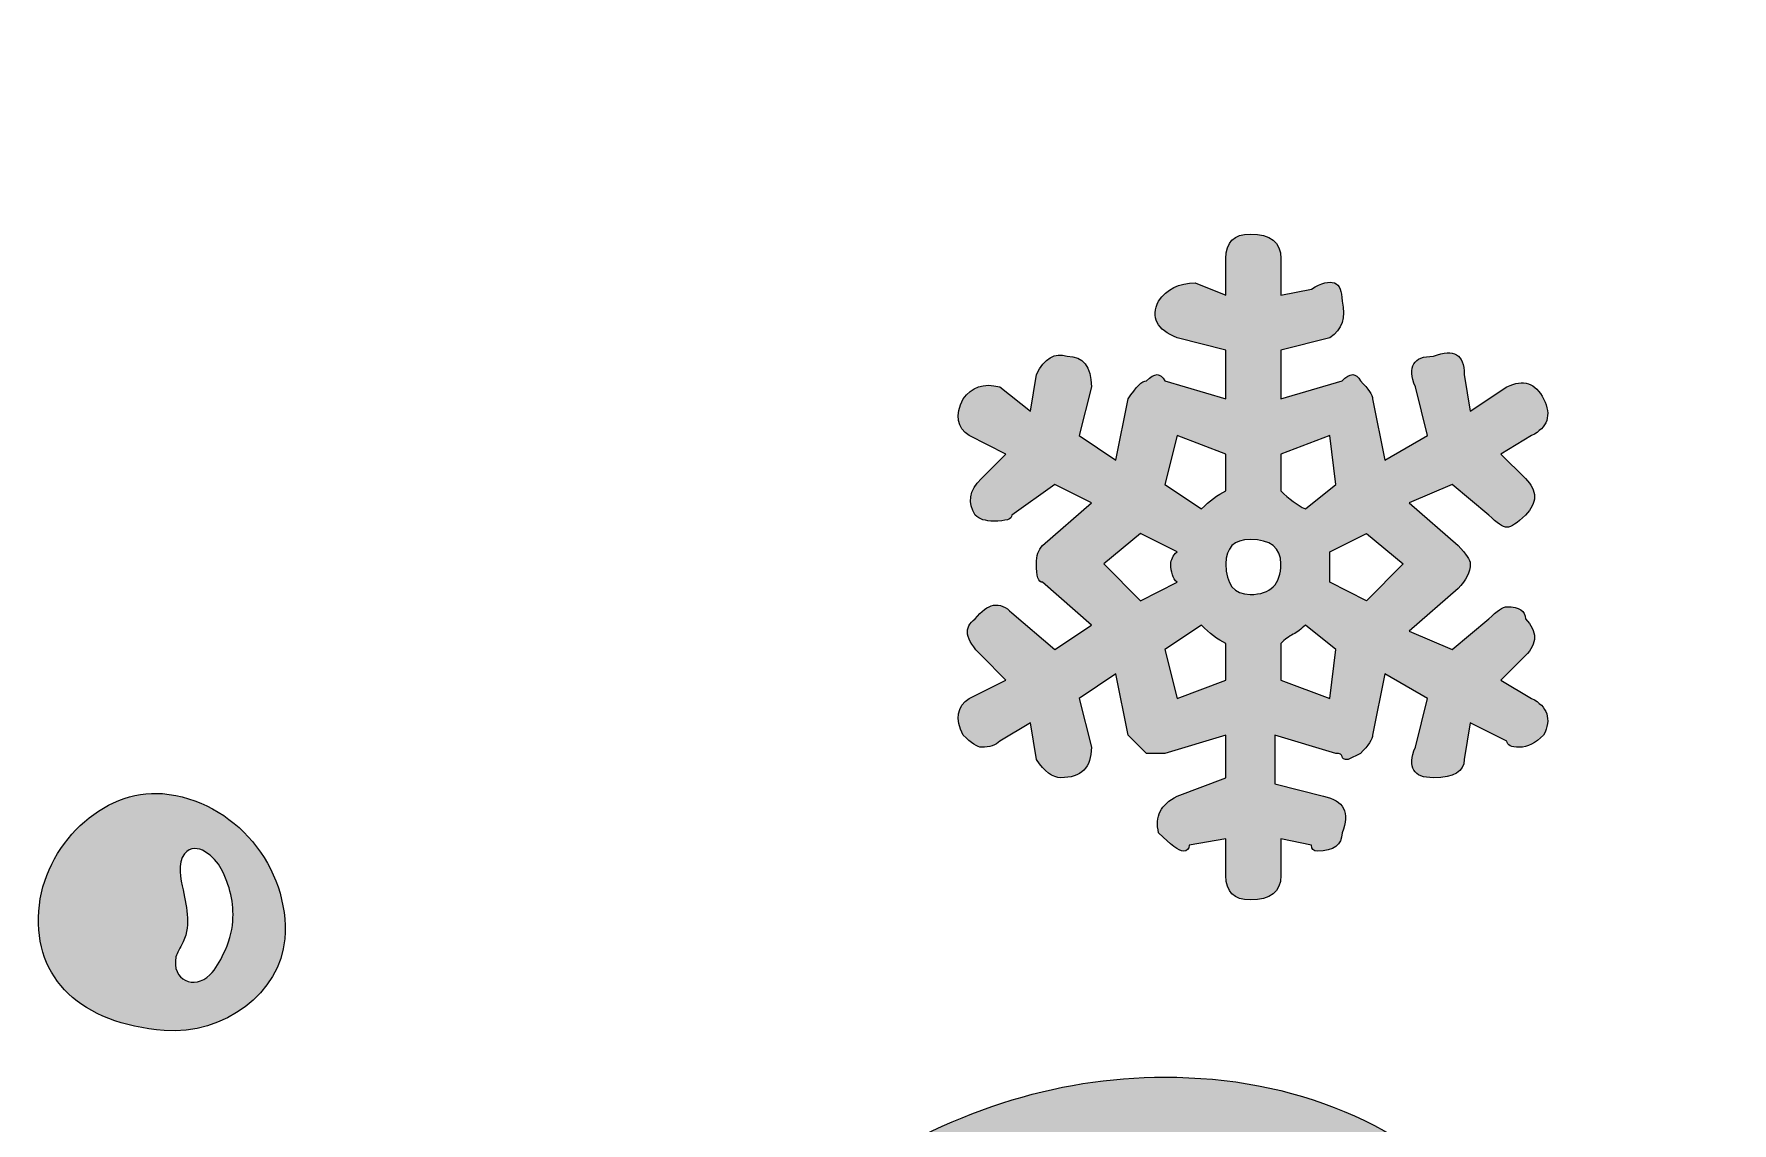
# Model space of a CAD drawing. Header units: inches. Extents: x 89 to 991, y -981 to -100.
# Drawn here: x 157.8 to 258.3, y -306.3 to -241.9 of the extents above; entities that cross this region are included whole.
import ezdxf

# ---------------------------------------------------------------- set-up
doc = ezdxf.new("R2010")
doc.units = ezdxf.units.IN
doc.header["$MEASUREMENT"] = 0
doc.layers.add('Layer 1', color=7, linetype='Continuous')

# ---------------------------------------------------------------- blocks, each defined once
blk = doc.blocks.new('block 2')
at = {"layer": 'Layer 1', "true_color": 0xffffff}
h = blk.add_hatch(color=7, dxfattribs=at)
h.dxf.hatch_style = 2
edge = h.paths.add_edge_path()
edge.add_spline(control_points=[(189.45, -433.45), (194.88, -440.92), (201.69, -446.83), (209.89, -451.17), (218.08, -455.51), (227.73, -457.68), (238.82, -457.68), (249.9, -457.68), (260.39, -453.76), (270.28, -445.93), (280.16, -438.09), (288.78, -428.21), (296.14, -416.27), (303.49, -404.34), (309.27, -391.32), (313.49, -377.22), (317.71, -363.11), (319.82, -349.79), (319.82, -337.25), (319.82, -332.92), (319.82, -328.64), (319.82, -324.42), (319.82, -320.2), (319.58, -316.04), (319.1, -311.94), (319.1, -311.94), (318.74, -307.24), (318.74, -307.24), (318.01, -293.02), (316.69, -279.34), (314.76, -266.19), (312.83, -253.05), (310.78, -241.48), (308.61, -231.48), (306.44, -221.47), (304.21, -213.46), (301.92, -207.43), (299.63, -201.4), (297.76, -198.39), (296.32, -198.39), (292.21, -198.39), (288.66, -199.29), (285.65, -201.1), (282.63, -202.91), (280.1, -205.02), (278.05, -207.43), (276, -209.84), (274.49, -212.19), (273.53, -214.48), (272.57, -216.77), (272.09, -218.28), (272.09, -219), (272.09, -220.21), (272.81, -224.06), (274.26, -230.57), (275.7, -237.08), (277.33, -244.98), (279.14, -254.26), (280.95, -263.54), (282.69, -273.67), (284.38, -284.64), (286.07, -295.61), (287.27, -306.4), (288, -317), (282.45, -318.93), (277.03, -321.04), (271.72, -323.33), (266.42, -325.63), (261.24, -328.1), (256.17, -330.75), (253.28, -323.51), (249.24, -317.18), (244.06, -311.76), (238.87, -306.33), (232.43, -303.62), (224.71, -303.62), (218.2, -303.62), (211.87, -305.67), (205.73, -309.77), (199.58, -313.87), (194.15, -319.24), (189.45, -325.86), (184.75, -332.5), (180.96, -339.97), (178.06, -348.28), (175.17, -356.6), (173.72, -364.98), (173.72, -373.42), (173.72, -385.47), (174.99, -396.62), (177.52, -406.87), (180.05, -417.11), (184.03, -425.97), (189.45, -433.45)], knot_values=[0, 0, 0, 0, 1, 1, 1, 2, 2, 2, 3, 3, 3, 4, 4, 4, 5, 5, 5, 6, 6, 6, 7, 7, 7, 8, 8, 8, 9, 9, 9, 10, 10, 10, 11, 11, 11, 12, 12, 12, 13, 13, 13, 14, 14, 14, 15, 15, 15, 16, 16, 16, 17, 17, 17, 18, 18, 18, 19, 19, 19, 20, 20, 20, 21, 21, 21, 22, 22, 22, 23, 23, 23, 24, 24, 24, 25, 25, 25, 26, 26, 26, 27, 27, 27, 28, 28, 28, 29, 29, 29, 30, 30, 30, 31, 31, 31, 31], degree=3, periodic=1)
edge = h.paths.add_edge_path()
edge.add_spline(control_points=[(287.64, -221.53), (287.39, -220.81), (287.51, -220.45), (288, -220.45), (288.72, -219.72), (289.08, -219.85), (289.08, -220.81), (293.18, -235.04), (296.44, -249.74), (298.85, -264.93), (301.26, -280.12), (302.7, -295.19), (303.19, -310.13), (304.87, -310.37), (306.32, -311.1), (307.53, -312.3), (308.73, -313.51), (309.34, -314.96), (309.34, -316.64), (309.34, -318.57), (308.73, -320.14), (307.53, -321.34), (306.32, -322.55), (304.87, -323.28), (303.19, -323.51), (302.94, -325.68), (302.82, -327.8), (302.82, -329.84), (302.82, -331.89), (302.7, -334), (302.46, -336.17), (301.98, -343.65), (301.2, -351.36), (300.11, -359.31), (299.03, -367.27), (297.34, -375.17), (295.05, -383), (292.76, -390.83), (289.86, -398.25), (286.37, -405.24), (282.87, -412.23), (278.47, -418.62), (273.17, -424.41), (272.93, -424.65), (272.69, -424.77), (272.45, -424.77), (272.21, -424.77), (271.96, -424.65), (271.72, -424.41), (271.48, -424.17), (271.48, -423.8), (271.72, -423.32), (276.79, -418.26), (281.07, -412.17), (284.56, -405.06), (288.06, -397.95), (291.01, -390.42), (293.42, -382.46), (295.83, -374.5), (297.64, -366.49), (298.85, -358.41), (300.05, -350.34), (300.78, -342.92), (301.02, -336.17), (301.02, -334), (301.07, -331.83), (301.2, -329.66), (301.32, -327.49), (301.38, -325.44), (301.38, -323.51), (297.76, -322.79), (295.96, -320.5), (295.96, -316.64), (295.96, -313.02), (297.76, -310.86), (301.38, -310.13), (300.89, -295.19), (299.51, -280.18), (297.22, -265.11), (294.93, -250.04), (291.73, -235.52), (287.64, -221.53)], knot_values=[0, 0, 0, 0, 1, 1, 1, 2, 2, 2, 3, 3, 3, 4, 4, 4, 5, 5, 5, 6, 6, 6, 7, 7, 7, 8, 8, 8, 9, 9, 9, 10, 10, 10, 11, 11, 11, 12, 12, 12, 13, 13, 13, 14, 14, 14, 15, 15, 15, 16, 16, 16, 17, 17, 17, 18, 18, 18, 19, 19, 19, 20, 20, 20, 21, 21, 21, 22, 22, 22, 23, 23, 23, 24, 24, 24, 25, 25, 25, 26, 26, 26, 27, 27, 27, 27], degree=3, periodic=1)
edge = h.paths.add_edge_path()
edge.add_spline(control_points=[(255.09, -352.08), (255.81, -356.18), (256.17, -359.92), (256.17, -363.29), (256.17, -373.42), (254.37, -380.89), (250.75, -385.71), (247.13, -390.53), (243.16, -392.95), (238.82, -392.95), (233.99, -392.95), (230.14, -391.14), (227.24, -387.52), (224.35, -383.91), (222.91, -379.69), (222.91, -374.87), (222.91, -368.6), (225.55, -362.51), (230.86, -356.6), (236.16, -350.7), (243.16, -345.09), (251.84, -339.79), (253.28, -343.89), (254.37, -347.99), (255.09, -352.08)], knot_values=[0, 0, 0, 0, 1, 1, 1, 2, 2, 2, 3, 3, 3, 4, 4, 4, 5, 5, 5, 6, 6, 6, 7, 7, 7, 8, 8, 8, 8], degree=3, periodic=1)
edge = h.paths.add_edge_path()
edge.add_spline(control_points=[(184.57, -349.73), (186.98, -342.62), (190.18, -336.11), (194.15, -330.2), (198.13, -324.3), (202.65, -319.35), (207.72, -315.38), (212.78, -311.4), (217.84, -309.41), (222.91, -309.41), (228.69, -309.41), (233.93, -311.88), (238.64, -316.82), (243.34, -321.77), (247.01, -327.61), (249.67, -334.36), (240.5, -340.15), (233.09, -346.36), (227.42, -352.99), (221.76, -359.62), (218.93, -366.91), (218.93, -374.87), (218.93, -379.45), (219.65, -383.24), (221.1, -386.26), (222.54, -389.27), (224.35, -391.68), (226.52, -393.49), (228.69, -395.3), (230.98, -396.62), (233.39, -397.47), (235.8, -398.31), (237.97, -398.73), (239.9, -398.73), (244, -398.73), (247.55, -397.65), (250.57, -395.48), (253.58, -393.31), (256.11, -390.6), (258.16, -387.34), (260.21, -384.09), (261.78, -380.35), (262.87, -376.13), (263.95, -371.92), (264.49, -367.88), (264.49, -364.02), (264.49, -360.89), (264.01, -356.73), (263.05, -351.54), (262.08, -346.36), (260.63, -340.99), (258.71, -335.45), (263.05, -333.04), (267.75, -330.69), (272.81, -328.39), (277.87, -326.11), (282.94, -324), (288, -322.07), (288, -323.51), (288.06, -325.08), (288.18, -326.77), (288.3, -328.46), (288.36, -330.02), (288.36, -331.47), (288.36, -342.08), (286.79, -353.65), (283.66, -366.19), (280.52, -378.72), (276.3, -390.29), (271, -400.9), (265.7, -411.51), (259.55, -420.37), (252.56, -427.48), (245.56, -434.59), (238.09, -438.15), (230.14, -438.15), (214.22, -438.15), (202.05, -432.18), (193.61, -420.25), (185.17, -408.32), (180.96, -391.62), (180.96, -370.16), (180.96, -363.65), (182.16, -356.85), (184.57, -349.73)], knot_values=[0, 0, 0, 0, 1, 1, 1, 2, 2, 2, 3, 3, 3, 4, 4, 4, 5, 5, 5, 6, 6, 6, 7, 7, 7, 8, 8, 8, 9, 9, 9, 10, 10, 10, 11, 11, 11, 12, 12, 12, 13, 13, 13, 14, 14, 14, 15, 15, 15, 16, 16, 16, 17, 17, 17, 18, 18, 18, 19, 19, 19, 20, 20, 20, 21, 21, 21, 22, 22, 22, 23, 23, 23, 24, 24, 24, 25, 25, 25, 26, 26, 26, 27, 27, 27, 28, 28, 28, 28], degree=3, periodic=1)
h = blk.add_hatch(color=7, dxfattribs=at)
h.dxf.hatch_style = 2
edge = h.paths.add_edge_path()
edge.add_spline(control_points=[(212.78, -283.37), (213.27, -283.86), (213.63, -284.09), (213.86, -284.09), (214.35, -284.09), (214.71, -283.98), (214.95, -283.73), (214.95, -283.73), (216.76, -282.65), (216.76, -282.65), (216.76, -282.65), (217.12, -284.82), (217.12, -284.82), (217.6, -285.54), (218.08, -285.9), (218.56, -285.9), (219.77, -285.9), (220.37, -285.3), (220.37, -284.09), (220.37, -284.09), (219.65, -281.2), (219.65, -281.2), (219.65, -281.2), (221.82, -279.75), (221.82, -279.75), (221.82, -279.75), (222.54, -283.37), (222.54, -283.37), (222.54, -283.37), (223.63, -284.46), (223.63, -284.46), (223.63, -284.46), (224.71, -284.46), (224.71, -284.46), (224.71, -284.46), (228.33, -283.37), (228.33, -283.37), (228.33, -283.37), (228.33, -285.9), (228.33, -285.9), (228.33, -285.9), (225.44, -286.99), (225.44, -286.99), (224.47, -287.47), (224.11, -288.2), (224.35, -289.16), (225.07, -289.88), (225.55, -290.24), (225.8, -290.24), (226.03, -290.24), (226.16, -290.12), (226.16, -289.88), (226.16, -289.88), (228.33, -289.52), (228.33, -289.52), (228.33, -289.52), (228.33, -291.69), (228.33, -291.69), (228.33, -292.66), (228.81, -293.13), (229.77, -293.13), (230.98, -293.13), (231.58, -292.66), (231.58, -291.69), (231.58, -291.69), (231.58, -289.52), (231.58, -289.52), (231.58, -289.52), (233.39, -289.88), (233.39, -289.88), (233.39, -290.12), (233.51, -290.24), (233.75, -290.24), (234.71, -290.24), (235.2, -289.88), (235.2, -289.16), (235.68, -287.95), (235.32, -287.23), (234.11, -286.99), (234.11, -286.99), (231.22, -286.26), (231.22, -286.26), (231.22, -286.26), (231.22, -283.37), (231.22, -283.37), (231.22, -283.37), (234.84, -284.46), (234.84, -284.46), (235.08, -284.46), (235.2, -284.52), (235.2, -284.64), (235.2, -284.76), (235.32, -284.82), (235.56, -284.82), (235.56, -284.82), (236.29, -284.46), (236.29, -284.46), (236.76, -283.98), (237.01, -283.61), (237.01, -283.37), (237.01, -283.37), (237.73, -279.75), (237.73, -279.75), (237.73, -279.75), (240.26, -281.2), (240.26, -281.2), (240.26, -281.2), (239.54, -284.09), (239.54, -284.09), (239.05, -285.3), (239.41, -285.9), (240.62, -285.9), (241.83, -285.9), (242.43, -285.54), (242.43, -284.82), (242.43, -284.82), (242.79, -282.65), (242.79, -282.65), (242.79, -282.65), (244.96, -283.73), (244.96, -283.73), (244.96, -283.98), (245.2, -284.09), (245.69, -284.09), (246.17, -284.09), (246.65, -283.86), (247.13, -283.37), (247.61, -282.41), (247.37, -281.69), (246.41, -281.2), (246.41, -281.2), (244.6, -280.12), (244.6, -280.12), (244.6, -280.12), (246.05, -278.67), (246.05, -278.67), (246.77, -277.95), (246.77, -277.22), (246.05, -276.5), (246.05, -276.02), (245.69, -275.78), (244.96, -275.78), (244.72, -275.78), (244.36, -276.02), (243.88, -276.5), (243.88, -276.5), (241.71, -278.31), (241.71, -278.31), (241.71, -278.31), (239.18, -277.22), (239.18, -277.22), (239.18, -277.22), (242.07, -274.69), (242.07, -274.69), (242.55, -274.21), (242.79, -273.73), (242.79, -273.24), (242.79, -273.01), (242.55, -272.65), (242.07, -272.16), (242.07, -272.16), (239.18, -269.63), (239.18, -269.63), (239.18, -269.63), (241.71, -268.54), (241.71, -268.54), (241.71, -268.54), (243.88, -270.35), (243.88, -270.35), (244.36, -270.84), (244.72, -271.07), (244.96, -271.07), (245.2, -271.07), (245.56, -270.84), (246.05, -270.35), (246.77, -269.63), (246.77, -268.91), (246.05, -268.18), (246.05, -268.18), (244.6, -266.74), (244.6, -266.74), (244.6, -266.74), (246.41, -265.65), (246.41, -265.65), (247.37, -265.17), (247.61, -264.45), (247.13, -263.48), (246.65, -262.52), (245.93, -262.28), (244.96, -262.76), (244.96, -262.76), (242.79, -264.2), (242.79, -264.2), (242.79, -264.2), (242.43, -262.03), (242.43, -262.03), (242.43, -260.83), (241.83, -260.47), (240.62, -260.95), (239.41, -260.95), (239.05, -261.55), (239.54, -262.76), (239.54, -262.76), (240.26, -265.65), (240.26, -265.65), (240.26, -265.65), (237.73, -267.1), (237.73, -267.1), (237.73, -267.1), (237.01, -263.48), (237.01, -263.48), (237.01, -263.24), (236.76, -262.88), (236.29, -262.4), (236.04, -261.92), (235.68, -261.92), (235.2, -262.4), (235.2, -262.4), (231.58, -263.48), (231.58, -263.48), (231.58, -263.48), (231.58, -260.59), (231.58, -260.59), (231.58, -260.59), (234.48, -259.86), (234.48, -259.86), (235.2, -259.38), (235.44, -258.66), (235.2, -257.69), (235.2, -256.49), (234.59, -256.25), (233.39, -256.97), (233.39, -256.97), (231.58, -257.33), (231.58, -257.33), (231.58, -257.33), (231.58, -255.16), (231.58, -255.16), (231.58, -254.2), (230.98, -253.72), (229.77, -253.72), (228.81, -253.72), (228.33, -254.2), (228.33, -255.16), (228.33, -255.16), (228.33, -257.33), (228.33, -257.33), (228.33, -257.33), (226.52, -256.61), (226.52, -256.61), (225.55, -256.61), (224.83, -256.97), (224.35, -257.69), (223.86, -258.66), (224.23, -259.38), (225.44, -259.86), (225.44, -259.86), (228.33, -260.59), (228.33, -260.59), (228.33, -260.59), (228.33, -263.48), (228.33, -263.48), (228.33, -263.48), (224.71, -262.4), (224.71, -262.4), (224.47, -261.92), (224.11, -261.92), (223.63, -262.4), (223.38, -262.4), (223.02, -262.76), (222.54, -263.48), (222.54, -263.48), (221.82, -267.1), (221.82, -267.1), (221.82, -267.1), (219.65, -265.65), (219.65, -265.65), (219.65, -265.65), (220.37, -262.76), (220.37, -262.76), (220.37, -261.55), (219.89, -260.95), (218.93, -260.95), (218.2, -260.71), (217.6, -261.07), (217.12, -262.03), (217.12, -262.03), (216.76, -264.2), (216.76, -264.2), (216.76, -264.2), (214.95, -262.76), (214.95, -262.76), (213.99, -262.52), (213.27, -262.76), (212.78, -263.48), (212.3, -264.45), (212.42, -265.17), (213.14, -265.65), (213.14, -265.65), (215.31, -266.74), (215.31, -266.74), (215.31, -266.74), (213.86, -268.18), (213.86, -268.18), (213.14, -268.91), (213.02, -269.63), (213.5, -270.35), (213.74, -270.6), (214.11, -270.71), (214.59, -270.71), (215.31, -270.71), (215.67, -270.6), (215.67, -270.35), (215.67, -270.35), (218.2, -268.54), (218.2, -268.54), (218.2, -268.54), (220.37, -269.63), (220.37, -269.63), (220.37, -269.63), (217.48, -272.16), (217.48, -272.16), (217.24, -272.4), (217.12, -272.76), (217.12, -273.24), (217.12, -273.97), (217.24, -274.33), (217.48, -274.33), (217.48, -274.33), (220.37, -276.86), (220.37, -276.86), (220.37, -276.86), (218.2, -278.31), (218.2, -278.31), (218.2, -278.31), (215.67, -276.14), (215.67, -276.14), (214.95, -275.42), (214.22, -275.54), (213.5, -276.5), (212.78, -276.99), (212.9, -277.71), (213.86, -278.67), (213.86, -278.67), (215.31, -280.12), (215.31, -280.12), (215.31, -280.12), (213.14, -281.2), (213.14, -281.2), (212.42, -281.69), (212.3, -282.41), (212.78, -283.37)], knot_values=[0, 0, 0, 0, 1, 1, 1, 2, 2, 2, 3, 3, 3, 4, 4, 4, 5, 5, 5, 6, 6, 6, 7, 7, 7, 8, 8, 8, 9, 9, 9, 10, 10, 10, 11, 11, 11, 12, 12, 12, 13, 13, 13, 14, 14, 14, 15, 15, 15, 16, 16, 16, 17, 17, 17, 18, 18, 18, 19, 19, 19, 20, 20, 20, 21, 21, 21, 22, 22, 22, 23, 23, 23, 24, 24, 24, 25, 25, 25, 26, 26, 26, 27, 27, 27, 28, 28, 28, 29, 29, 29, 30, 30, 30, 31, 31, 31, 32, 32, 32, 33, 33, 33, 34, 34, 34, 35, 35, 35, 36, 36, 36, 37, 37, 37, 38, 38, 38, 39, 39, 39, 40, 40, 40, 41, 41, 41, 42, 42, 42, 43, 43, 43, 44, 44, 44, 45, 45, 45, 46, 46, 46, 47, 47, 47, 48, 48, 48, 49, 49, 49, 50, 50, 50, 51, 51, 51, 52, 52, 52, 53, 53, 53, 54, 54, 54, 55, 55, 55, 56, 56, 56, 57, 57, 57, 58, 58, 58, 59, 59, 59, 60, 60, 60, 61, 61, 61, 62, 62, 62, 63, 63, 63, 64, 64, 64, 65, 65, 65, 66, 66, 66, 67, 67, 67, 68, 68, 68, 69, 69, 69, 70, 70, 70, 71, 71, 71, 72, 72, 72, 73, 73, 73, 74, 74, 74, 75, 75, 75, 76, 76, 76, 77, 77, 77, 78, 78, 78, 79, 79, 79, 80, 80, 80, 81, 81, 81, 82, 82, 82, 83, 83, 83, 84, 84, 84, 85, 85, 85, 86, 86, 86, 87, 87, 87, 88, 88, 88, 89, 89, 89, 90, 90, 90, 91, 91, 91, 92, 92, 92, 93, 93, 93, 94, 94, 94, 95, 95, 95, 96, 96, 96, 97, 97, 97, 98, 98, 98, 99, 99, 99, 100, 100, 100, 101, 101, 101, 102, 102, 102, 103, 103, 103, 104, 104, 104, 105, 105, 105, 106, 106, 106, 107, 107, 107, 108, 108, 108, 109, 109, 109, 110, 110, 110, 111, 111, 111, 112, 112, 112, 113, 113, 113, 114, 114, 114, 115, 115, 115, 116, 116, 116, 117, 117, 117, 117], degree=3, periodic=1)
edge = h.paths.add_edge_path()
edge.add_spline(control_points=[(228.33, -280.12), (228.33, -280.12), (225.44, -281.2), (225.44, -281.2), (225.44, -281.2), (224.71, -278.31), (224.71, -278.31), (224.71, -278.31), (226.88, -276.86), (226.88, -276.86), (227.36, -277.35), (227.84, -277.71), (228.33, -277.95), (228.33, -277.95), (228.33, -280.12), (228.33, -280.12)], knot_values=[0, 0, 0, 0, 1, 1, 1, 2, 2, 2, 3, 3, 3, 4, 4, 4, 5, 5, 5, 5], degree=3, periodic=1)
edge = h.paths.add_edge_path()
edge.add_spline(control_points=[(234.48, -281.2), (234.48, -281.2), (231.58, -280.12), (231.58, -280.12), (231.58, -280.12), (231.58, -277.95), (231.58, -277.95), (231.82, -277.71), (232.06, -277.53), (232.31, -277.4), (232.55, -277.29), (232.79, -277.1), (233.03, -276.86), (233.03, -276.86), (234.84, -278.31), (234.84, -278.31), (234.84, -278.31), (234.48, -281.2), (234.48, -281.2)], knot_values=[0, 0, 0, 0, 1, 1, 1, 2, 2, 2, 3, 3, 3, 4, 4, 4, 5, 5, 5, 6, 6, 6, 6], degree=3, periodic=1)
h.paths.add_polyline_path([(236.65, -271.44), (238.82, -273.24), (236.65, -275.42), (234.48, -274.33), (234.48, -273.24), (234.48, -272.52)])
edge = h.paths.add_edge_path()
edge.add_spline(control_points=[(231.58, -266.74), (231.58, -266.74), (234.48, -265.65), (234.48, -265.65), (234.48, -265.65), (234.84, -268.54), (234.84, -268.54), (234.84, -268.54), (233.03, -269.99), (233.03, -269.99), (232.55, -269.75), (232.06, -269.39), (231.58, -268.91), (231.58, -268.91), (231.58, -266.74), (231.58, -266.74)], knot_values=[0, 0, 0, 0, 1, 1, 1, 2, 2, 2, 3, 3, 3, 4, 4, 4, 5, 5, 5, 5], degree=3, periodic=1)
edge = h.paths.add_edge_path()
edge.add_spline(control_points=[(229.77, -271.8), (230.98, -271.8), (231.58, -272.28), (231.58, -273.24), (231.58, -274.45), (230.98, -275.05), (229.77, -275.05), (228.81, -275.05), (228.33, -274.45), (228.33, -273.24), (228.33, -272.28), (228.81, -271.8), (229.77, -271.8)], knot_values=[0, 0, 0, 0, 1, 1, 1, 2, 2, 2, 3, 3, 3, 4, 4, 4, 4], degree=3, periodic=1)
edge = h.paths.add_edge_path()
edge.add_spline(control_points=[(225.44, -265.65), (225.44, -265.65), (228.33, -266.74), (228.33, -266.74), (228.33, -266.74), (228.33, -268.91), (228.33, -268.91), (227.84, -269.15), (227.36, -269.51), (226.88, -269.99), (226.88, -269.99), (224.71, -268.54), (224.71, -268.54), (224.71, -268.54), (225.44, -265.65), (225.44, -265.65)], knot_values=[0, 0, 0, 0, 1, 1, 1, 2, 2, 2, 3, 3, 3, 4, 4, 4, 5, 5, 5, 5], degree=3, periodic=1)
edge = h.paths.add_edge_path()
edge.add_spline(control_points=[(223.27, -271.44), (223.27, -271.44), (225.44, -272.52), (225.44, -272.52), (225.19, -272.76), (225.07, -273.01), (225.07, -273.24), (225.07, -273.73), (225.19, -274.09), (225.44, -274.33), (225.44, -274.33), (223.27, -275.42), (223.27, -275.42), (223.27, -275.42), (221.1, -273.24), (221.1, -273.24), (221.1, -273.24), (223.27, -271.44), (223.27, -271.44)], knot_values=[0, 0, 0, 0, 1, 1, 1, 2, 2, 2, 3, 3, 3, 4, 4, 4, 5, 5, 5, 6, 6, 6, 6], degree=3, periodic=1)
h = blk.add_hatch(color=7, dxfattribs=at)
h.dxf.hatch_style = 2
edge = h.paths.add_edge_path()
edge.add_spline(control_points=[(165.51, -300.86), (169.04, -301.15), (172.38, -298.61), (172.64, -295.44), (172.98, -291.19), (169.64, -287.2), (165.42, -286.84), (161.9, -286.53), (158.37, -289.88), (158.09, -293.8), (157.81, -297.81), (160.58, -300.45), (165.51, -300.86)], knot_values=[0, 0, 0, 0, 1, 1, 1, 2, 2, 2, 3, 3, 3, 4, 4, 4, 4], degree=3, periodic=1)
edge = h.paths.add_edge_path()
edge.add_spline(control_points=[(166.21, -296.5), (166.27, -296.25), (166.42, -296.03), (166.54, -295.81), (167.13, -294.74), (166.85, -293.66), (166.63, -292.54), (166.5, -291.92), (166.26, -290.94), (166.71, -290.4), (167.42, -289.56), (168.53, -290.61), (168.88, -291.28), (169.4, -292.26), (169.65, -293.33), (169.57, -294.39), (169.52, -295.04), (169.34, -295.69), (169.03, -296.31), (168.8, -296.76), (168.57, -297.21), (168.22, -297.56), (167.29, -298.48), (165.92, -297.86), (166.21, -296.5)], knot_values=[0, 0, 0, 0, 1, 1, 1, 2, 2, 2, 3, 3, 3, 4, 4, 4, 5, 5, 5, 6, 6, 6, 7, 7, 7, 8, 8, 8, 8], degree=3, periodic=1)
at = {"layer": 'Layer 1', "lineweight": 0}
blk.add_lwpolyline([(236.65, -271.44), (238.82, -273.24), (236.65, -275.42), (234.48, -274.33), (234.48, -273.24), (234.48, -272.52), (236.65, -271.44)], dxfattribs=at)
for points, knots in [([(189.45, -433.45), (194.88, -440.92), (201.69, -446.83), (209.89, -451.17), (218.08, -455.51), (227.73, -457.68), (238.82, -457.68), (249.9, -457.68), (260.39, -453.76), (270.28, -445.93), (280.16, -438.09), (288.78, -428.21), (296.14, -416.27), (303.49, -404.34), (309.27, -391.32), (313.49, -377.22), (317.71, -363.11), (319.82, -349.79), (319.82, -337.25), (319.82, -332.92), (319.82, -328.64), (319.82, -324.42), (319.82, -320.2), (319.58, -316.04), (319.1, -311.94), (319.1, -311.94), (318.74, -307.24), (318.74, -307.24), (318.01, -293.02), (316.69, -279.34), (314.76, -266.19), (312.83, -253.05), (310.78, -241.48), (308.61, -231.48), (306.44, -221.47), (304.21, -213.46), (301.92, -207.43), (299.63, -201.4), (297.76, -198.39), (296.32, -198.39), (292.21, -198.39), (288.66, -199.29), (285.65, -201.1), (282.63, -202.91), (280.1, -205.02), (278.05, -207.43), (276, -209.84), (274.49, -212.19), (273.53, -214.48), (272.57, -216.77), (272.09, -218.28), (272.09, -219), (272.09, -220.21), (272.81, -224.06), (274.26, -230.57), (275.7, -237.08), (277.33, -244.98), (279.14, -254.26), (280.95, -263.54), (282.69, -273.67), (284.38, -284.64), (286.07, -295.61), (287.27, -306.4), (288, -317), (282.45, -318.93), (277.03, -321.04), (271.72, -323.33), (266.42, -325.63), (261.24, -328.1), (256.17, -330.75), (253.28, -323.51), (249.24, -317.18), (244.06, -311.76), (238.87, -306.33), (232.43, -303.62), (224.71, -303.62), (218.2, -303.62), (211.87, -305.67), (205.73, -309.77), (199.58, -313.87), (194.15, -319.24), (189.45, -325.86), (184.75, -332.5), (180.96, -339.97), (178.06, -348.28), (175.17, -356.6), (173.72, -364.98), (173.72, -373.42), (173.72, -385.47), (174.99, -396.62), (177.52, -406.87), (180.05, -417.11), (184.03, -425.97), (189.45, -433.45)], [0, 0, 0, 0, 1, 1, 1, 2, 2, 2, 3, 3, 3, 4, 4, 4, 5, 5, 5, 6, 6, 6, 7, 7, 7, 8, 8, 8, 9, 9, 9, 10, 10, 10, 11, 11, 11, 12, 12, 12, 13, 13, 13, 14, 14, 14, 15, 15, 15, 16, 16, 16, 17, 17, 17, 18, 18, 18, 19, 19, 19, 20, 20, 20, 21, 21, 21, 22, 22, 22, 23, 23, 23, 24, 24, 24, 25, 25, 25, 26, 26, 26, 27, 27, 27, 28, 28, 28, 29, 29, 29, 30, 30, 30, 31, 31, 31, 31]), ([(212.78, -283.37), (213.27, -283.86), (213.63, -284.09), (213.86, -284.09), (214.35, -284.09), (214.71, -283.98), (214.95, -283.73), (214.95, -283.73), (216.76, -282.65), (216.76, -282.65), (216.76, -282.65), (217.12, -284.82), (217.12, -284.82), (217.6, -285.54), (218.08, -285.9), (218.56, -285.9), (219.77, -285.9), (220.37, -285.3), (220.37, -284.09), (220.37, -284.09), (219.65, -281.2), (219.65, -281.2), (219.65, -281.2), (221.82, -279.75), (221.82, -279.75), (221.82, -279.75), (222.54, -283.37), (222.54, -283.37), (222.54, -283.37), (223.63, -284.46), (223.63, -284.46), (223.63, -284.46), (224.71, -284.46), (224.71, -284.46), (224.71, -284.46), (228.33, -283.37), (228.33, -283.37), (228.33, -283.37), (228.33, -285.9), (228.33, -285.9), (228.33, -285.9), (225.44, -286.99), (225.44, -286.99), (224.47, -287.47), (224.11, -288.2), (224.35, -289.16), (225.07, -289.88), (225.55, -290.24), (225.8, -290.24), (226.03, -290.24), (226.16, -290.12), (226.16, -289.88), (226.16, -289.88), (228.33, -289.52), (228.33, -289.52), (228.33, -289.52), (228.33, -291.69), (228.33, -291.69), (228.33, -292.66), (228.81, -293.13), (229.77, -293.13), (230.98, -293.13), (231.58, -292.66), (231.58, -291.69), (231.58, -291.69), (231.58, -289.52), (231.58, -289.52), (231.58, -289.52), (233.39, -289.88), (233.39, -289.88), (233.39, -290.12), (233.51, -290.24), (233.75, -290.24), (234.71, -290.24), (235.2, -289.88), (235.2, -289.16), (235.68, -287.95), (235.32, -287.23), (234.11, -286.99), (234.11, -286.99), (231.22, -286.26), (231.22, -286.26), (231.22, -286.26), (231.22, -283.37), (231.22, -283.37), (231.22, -283.37), (234.84, -284.46), (234.84, -284.46), (235.08, -284.46), (235.2, -284.52), (235.2, -284.64), (235.2, -284.76), (235.32, -284.82), (235.56, -284.82), (235.56, -284.82), (236.29, -284.46), (236.29, -284.46), (236.76, -283.98), (237.01, -283.61), (237.01, -283.37), (237.01, -283.37), (237.73, -279.75), (237.73, -279.75), (237.73, -279.75), (240.26, -281.2), (240.26, -281.2), (240.26, -281.2), (239.54, -284.09), (239.54, -284.09), (239.05, -285.3), (239.41, -285.9), (240.62, -285.9), (241.83, -285.9), (242.43, -285.54), (242.43, -284.82), (242.43, -284.82), (242.79, -282.65), (242.79, -282.65), (242.79, -282.65), (244.96, -283.73), (244.96, -283.73), (244.96, -283.98), (245.2, -284.09), (245.69, -284.09), (246.17, -284.09), (246.65, -283.86), (247.13, -283.37), (247.61, -282.41), (247.37, -281.69), (246.41, -281.2), (246.41, -281.2), (244.6, -280.12), (244.6, -280.12), (244.6, -280.12), (246.05, -278.67), (246.05, -278.67), (246.77, -277.95), (246.77, -277.22), (246.05, -276.5), (246.05, -276.02), (245.69, -275.78), (244.96, -275.78), (244.72, -275.78), (244.36, -276.02), (243.88, -276.5), (243.88, -276.5), (241.71, -278.31), (241.71, -278.31), (241.71, -278.31), (239.18, -277.22), (239.18, -277.22), (239.18, -277.22), (242.07, -274.69), (242.07, -274.69), (242.55, -274.21), (242.79, -273.73), (242.79, -273.24), (242.79, -273.01), (242.55, -272.65), (242.07, -272.16), (242.07, -272.16), (239.18, -269.63), (239.18, -269.63), (239.18, -269.63), (241.71, -268.54), (241.71, -268.54), (241.71, -268.54), (243.88, -270.35), (243.88, -270.35), (244.36, -270.84), (244.72, -271.07), (244.96, -271.07), (245.2, -271.07), (245.56, -270.84), (246.05, -270.35), (246.77, -269.63), (246.77, -268.91), (246.05, -268.18), (246.05, -268.18), (244.6, -266.74), (244.6, -266.74), (244.6, -266.74), (246.41, -265.65), (246.41, -265.65), (247.37, -265.17), (247.61, -264.45), (247.13, -263.48), (246.65, -262.52), (245.93, -262.28), (244.96, -262.76), (244.96, -262.76), (242.79, -264.2), (242.79, -264.2), (242.79, -264.2), (242.43, -262.03), (242.43, -262.03), (242.43, -260.83), (241.83, -260.47), (240.62, -260.95), (239.41, -260.95), (239.05, -261.55), (239.54, -262.76), (239.54, -262.76), (240.26, -265.65), (240.26, -265.65), (240.26, -265.65), (237.73, -267.1), (237.73, -267.1), (237.73, -267.1), (237.01, -263.48), (237.01, -263.48), (237.01, -263.24), (236.76, -262.88), (236.29, -262.4), (236.04, -261.92), (235.68, -261.92), (235.2, -262.4), (235.2, -262.4), (231.58, -263.48), (231.58, -263.48), (231.58, -263.48), (231.58, -260.59), (231.58, -260.59), (231.58, -260.59), (234.48, -259.86), (234.48, -259.86), (235.2, -259.38), (235.44, -258.66), (235.2, -257.69), (235.2, -256.49), (234.59, -256.25), (233.39, -256.97), (233.39, -256.97), (231.58, -257.33), (231.58, -257.33), (231.58, -257.33), (231.58, -255.16), (231.58, -255.16), (231.58, -254.2), (230.98, -253.72), (229.77, -253.72), (228.81, -253.72), (228.33, -254.2), (228.33, -255.16), (228.33, -255.16), (228.33, -257.33), (228.33, -257.33), (228.33, -257.33), (226.52, -256.61), (226.52, -256.61), (225.55, -256.61), (224.83, -256.97), (224.35, -257.69), (223.86, -258.66), (224.23, -259.38), (225.44, -259.86), (225.44, -259.86), (228.33, -260.59), (228.33, -260.59), (228.33, -260.59), (228.33, -263.48), (228.33, -263.48), (228.33, -263.48), (224.71, -262.4), (224.71, -262.4), (224.47, -261.92), (224.11, -261.92), (223.63, -262.4), (223.38, -262.4), (223.02, -262.76), (222.54, -263.48), (222.54, -263.48), (221.82, -267.1), (221.82, -267.1), (221.82, -267.1), (219.65, -265.65), (219.65, -265.65), (219.65, -265.65), (220.37, -262.76), (220.37, -262.76), (220.37, -261.55), (219.89, -260.95), (218.93, -260.95), (218.2, -260.71), (217.6, -261.07), (217.12, -262.03), (217.12, -262.03), (216.76, -264.2), (216.76, -264.2), (216.76, -264.2), (214.95, -262.76), (214.95, -262.76), (213.99, -262.52), (213.27, -262.76), (212.78, -263.48), (212.3, -264.45), (212.42, -265.17), (213.14, -265.65), (213.14, -265.65), (215.31, -266.74), (215.31, -266.74), (215.31, -266.74), (213.86, -268.18), (213.86, -268.18), (213.14, -268.91), (213.02, -269.63), (213.5, -270.35), (213.74, -270.6), (214.11, -270.71), (214.59, -270.71), (215.31, -270.71), (215.67, -270.6), (215.67, -270.35), (215.67, -270.35), (218.2, -268.54), (218.2, -268.54), (218.2, -268.54), (220.37, -269.63), (220.37, -269.63), (220.37, -269.63), (217.48, -272.16), (217.48, -272.16), (217.24, -272.4), (217.12, -272.76), (217.12, -273.24), (217.12, -273.97), (217.24, -274.33), (217.48, -274.33), (217.48, -274.33), (220.37, -276.86), (220.37, -276.86), (220.37, -276.86), (218.2, -278.31), (218.2, -278.31), (218.2, -278.31), (215.67, -276.14), (215.67, -276.14), (214.95, -275.42), (214.22, -275.54), (213.5, -276.5), (212.78, -276.99), (212.9, -277.71), (213.86, -278.67), (213.86, -278.67), (215.31, -280.12), (215.31, -280.12), (215.31, -280.12), (213.14, -281.2), (213.14, -281.2), (212.42, -281.69), (212.3, -282.41), (212.78, -283.37)], [0, 0, 0, 0, 1, 1, 1, 2, 2, 2, 3, 3, 3, 4, 4, 4, 5, 5, 5, 6, 6, 6, 7, 7, 7, 8, 8, 8, 9, 9, 9, 10, 10, 10, 11, 11, 11, 12, 12, 12, 13, 13, 13, 14, 14, 14, 15, 15, 15, 16, 16, 16, 17, 17, 17, 18, 18, 18, 19, 19, 19, 20, 20, 20, 21, 21, 21, 22, 22, 22, 23, 23, 23, 24, 24, 24, 25, 25, 25, 26, 26, 26, 27, 27, 27, 28, 28, 28, 29, 29, 29, 30, 30, 30, 31, 31, 31, 32, 32, 32, 33, 33, 33, 34, 34, 34, 35, 35, 35, 36, 36, 36, 37, 37, 37, 38, 38, 38, 39, 39, 39, 40, 40, 40, 41, 41, 41, 42, 42, 42, 43, 43, 43, 44, 44, 44, 45, 45, 45, 46, 46, 46, 47, 47, 47, 48, 48, 48, 49, 49, 49, 50, 50, 50, 51, 51, 51, 52, 52, 52, 53, 53, 53, 54, 54, 54, 55, 55, 55, 56, 56, 56, 57, 57, 57, 58, 58, 58, 59, 59, 59, 60, 60, 60, 61, 61, 61, 62, 62, 62, 63, 63, 63, 64, 64, 64, 65, 65, 65, 66, 66, 66, 67, 67, 67, 68, 68, 68, 69, 69, 69, 70, 70, 70, 71, 71, 71, 72, 72, 72, 73, 73, 73, 74, 74, 74, 75, 75, 75, 76, 76, 76, 77, 77, 77, 78, 78, 78, 79, 79, 79, 80, 80, 80, 81, 81, 81, 82, 82, 82, 83, 83, 83, 84, 84, 84, 85, 85, 85, 86, 86, 86, 87, 87, 87, 88, 88, 88, 89, 89, 89, 90, 90, 90, 91, 91, 91, 92, 92, 92, 93, 93, 93, 94, 94, 94, 95, 95, 95, 96, 96, 96, 97, 97, 97, 98, 98, 98, 99, 99, 99, 100, 100, 100, 101, 101, 101, 102, 102, 102, 103, 103, 103, 104, 104, 104, 105, 105, 105, 106, 106, 106, 107, 107, 107, 108, 108, 108, 109, 109, 109, 110, 110, 110, 111, 111, 111, 112, 112, 112, 113, 113, 113, 114, 114, 114, 115, 115, 115, 116, 116, 116, 117, 117, 117, 117]), ([(225.44, -265.65), (225.44, -265.65), (228.33, -266.74), (228.33, -266.74), (228.33, -266.74), (228.33, -268.91), (228.33, -268.91), (227.84, -269.15), (227.36, -269.51), (226.88, -269.99), (226.88, -269.99), (224.71, -268.54), (224.71, -268.54), (224.71, -268.54), (225.44, -265.65), (225.44, -265.65)], [0, 0, 0, 0, 1, 1, 1, 2, 2, 2, 3, 3, 3, 4, 4, 4, 5, 5, 5, 5]), ([(231.58, -266.74), (231.58, -266.74), (234.48, -265.65), (234.48, -265.65), (234.48, -265.65), (234.84, -268.54), (234.84, -268.54), (234.84, -268.54), (233.03, -269.99), (233.03, -269.99), (232.55, -269.75), (232.06, -269.39), (231.58, -268.91), (231.58, -268.91), (231.58, -266.74), (231.58, -266.74)], [0, 0, 0, 0, 1, 1, 1, 2, 2, 2, 3, 3, 3, 4, 4, 4, 5, 5, 5, 5]), ([(223.27, -271.44), (223.27, -271.44), (225.44, -272.52), (225.44, -272.52), (225.19, -272.76), (225.07, -273.01), (225.07, -273.24), (225.07, -273.73), (225.19, -274.09), (225.44, -274.33), (225.44, -274.33), (223.27, -275.42), (223.27, -275.42), (223.27, -275.42), (221.1, -273.24), (221.1, -273.24), (221.1, -273.24), (223.27, -271.44), (223.27, -271.44)], [0, 0, 0, 0, 1, 1, 1, 2, 2, 2, 3, 3, 3, 4, 4, 4, 5, 5, 5, 6, 6, 6, 6]), ([(229.77, -271.8), (230.98, -271.8), (231.58, -272.28), (231.58, -273.24), (231.58, -274.45), (230.98, -275.05), (229.77, -275.05), (228.81, -275.05), (228.33, -274.45), (228.33, -273.24), (228.33, -272.28), (228.81, -271.8), (229.77, -271.8)], [0, 0, 0, 0, 1, 1, 1, 2, 2, 2, 3, 3, 3, 4, 4, 4, 4]), ([(228.33, -280.12), (228.33, -280.12), (225.44, -281.2), (225.44, -281.2), (225.44, -281.2), (224.71, -278.31), (224.71, -278.31), (224.71, -278.31), (226.88, -276.86), (226.88, -276.86), (227.36, -277.35), (227.84, -277.71), (228.33, -277.95), (228.33, -277.95), (228.33, -280.12), (228.33, -280.12)], [0, 0, 0, 0, 1, 1, 1, 2, 2, 2, 3, 3, 3, 4, 4, 4, 5, 5, 5, 5]), ([(234.48, -281.2), (234.48, -281.2), (231.58, -280.12), (231.58, -280.12), (231.58, -280.12), (231.58, -277.95), (231.58, -277.95), (231.82, -277.71), (232.06, -277.53), (232.31, -277.4), (232.55, -277.29), (232.79, -277.1), (233.03, -276.86), (233.03, -276.86), (234.84, -278.31), (234.84, -278.31), (234.84, -278.31), (234.48, -281.2), (234.48, -281.2)], [0, 0, 0, 0, 1, 1, 1, 2, 2, 2, 3, 3, 3, 4, 4, 4, 5, 5, 5, 6, 6, 6, 6]), ([(165.51, -300.86), (169.04, -301.15), (172.38, -298.61), (172.64, -295.44), (172.98, -291.19), (169.64, -287.2), (165.42, -286.84), (161.9, -286.53), (158.37, -289.88), (158.09, -293.8), (157.81, -297.81), (160.58, -300.45), (165.51, -300.86)], [0, 0, 0, 0, 1, 1, 1, 2, 2, 2, 3, 3, 3, 4, 4, 4, 4]), ([(166.21, -296.5), (166.27, -296.25), (166.42, -296.03), (166.54, -295.81), (167.13, -294.74), (166.85, -293.66), (166.63, -292.54), (166.5, -291.92), (166.26, -290.94), (166.71, -290.4), (167.42, -289.56), (168.53, -290.61), (168.88, -291.28), (169.4, -292.26), (169.65, -293.33), (169.57, -294.39), (169.52, -295.04), (169.34, -295.69), (169.03, -296.31), (168.8, -296.76), (168.57, -297.21), (168.22, -297.56), (167.29, -298.48), (165.92, -297.86), (166.21, -296.5)], [0, 0, 0, 0, 1, 1, 1, 2, 2, 2, 3, 3, 3, 4, 4, 4, 5, 5, 5, 6, 6, 6, 7, 7, 7, 8, 8, 8, 8])]:
    blk.add_open_spline(points, degree=3, knots=knots, dxfattribs=at)

msp = doc.modelspace()

# ---------------------------------------------------------------- block references
at = {"layer": 'Layer 1'}
msp.add_blockref('block 2', (0, 0), dxfattribs=at)

doc.saveas('drawing.dxf')
